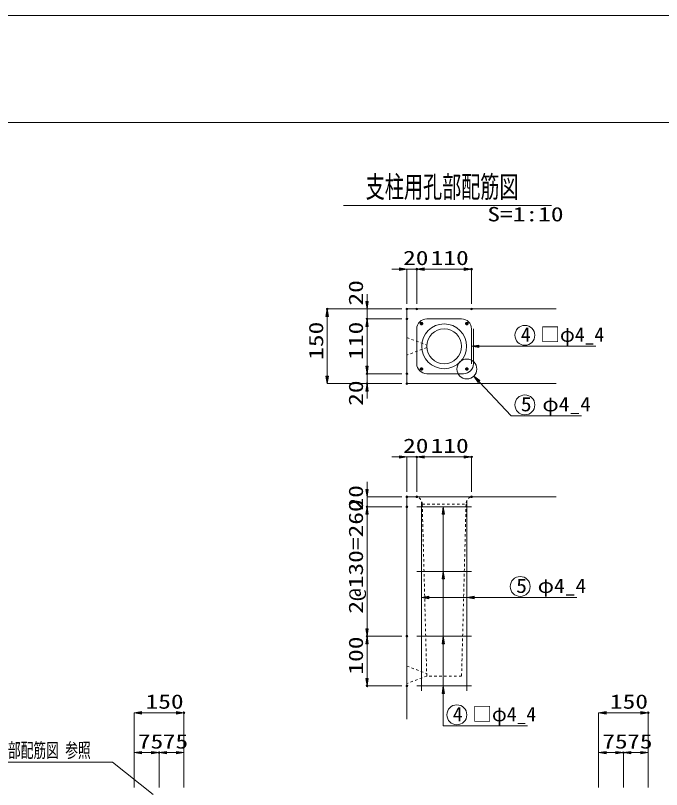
# Model space of a CAD drawing. Units: millimetres, scale not verified, with parts at other scales. Extents: x 0 to 6300, y 0 to 4455.
# Drawn here: x 3125 to 5072, y 2123 to 4455 of the extents above; entities that cross this region are included whole.
import ezdxf
from ezdxf.enums import TextEntityAlignment as Align

# ---------------------------------------------------------------- set-up
doc = ezdxf.new("R2010")
doc.units = ezdxf.units.MM
doc.header["$LTSCALE"] = 10
doc.header["$PDMODE"] = 32
doc.header["$PDSIZE"] = 5
doc.linetypes.add('USER1', pattern=[1.5, 0.75, -0.75])
for name, color, linetype, lineweight in [('Defpoints_2', 7, 'Continuous', 13), ('S-1', 2, 'USER1', 13), ('S-2', 3, 'Continuous', 13), ('S-Dim', 1, 'Continuous', 13), ('S-Txt', 7, 'Continuous', 13), ('TTL-FRAM', 3, 'Continuous', 13)]:
    doc.layers.add(name, color=color, linetype=linetype, lineweight=lineweight)
doc.styles.add('ＭＳ ゴシック', font='')
doc.styles.get('ＭＳ ゴシック').set_extended_font_data('MS Gothic')

msp = doc.modelspace()

# ---------------------------------------------------------------- hatches: boundary and pattern name
at = {"layer": 'S-2'}
for points in [[(4352.35, 3526.66), (4352.32, 3527.13), (4352.23, 3527.59), (4352.08, 3528.04), (4351.88, 3528.47), (4351.63, 3528.86), (4351.33, 3529.23), (4350.99, 3529.55), (4350.61, 3529.82), (4350.19, 3530.05), (4349.76, 3530.23), (4349.3, 3530.34), (4348.83, 3530.4), (4348.36, 3530.4), (4347.89, 3530.34), (4347.44, 3530.23), (4347, 3530.05), (4346.59, 3529.82), (4346.21, 3529.55), (4345.86, 3529.23), (4345.56, 3528.86), (4345.31, 3528.47), (4345.11, 3528.04), (4344.96, 3527.59), (4344.88, 3527.13), (4344.85, 3526.66), (4348.6, 3526.66)], [(4344.85, 3526.66), (4344.88, 3526.19), (4344.96, 3525.73), (4345.11, 3525.28), (4345.31, 3524.85), (4345.56, 3524.45), (4345.86, 3524.09), (4346.21, 3523.77), (4346.59, 3523.49), (4347, 3523.27), (4347.44, 3523.09), (4347.89, 3522.98), (4348.36, 3522.92), (4348.83, 3522.92), (4349.3, 3522.98), (4349.76, 3523.09), (4350.19, 3523.27), (4350.61, 3523.49), (4350.99, 3523.77), (4351.33, 3524.09), (4351.63, 3524.45), (4351.88, 3524.85), (4352.08, 3525.28), (4352.23, 3525.73), (4352.32, 3526.19), (4352.35, 3526.66), (4348.6, 3526.66)], [(4489.17, 3526.66), (4489.14, 3527.13), (4489.05, 3527.59), (4488.9, 3528.04), (4488.7, 3528.47), (4488.45, 3528.86), (4488.15, 3529.23), (4487.81, 3529.55), (4487.43, 3529.82), (4487.01, 3530.05), (4486.58, 3530.23), (4486.12, 3530.34), (4485.65, 3530.4), (4485.18, 3530.4), (4484.71, 3530.34), (4484.26, 3530.23), (4483.82, 3530.05), (4483.41, 3529.82), (4483.03, 3529.55), (4482.68, 3529.23), (4482.38, 3528.86), (4482.13, 3528.47), (4481.93, 3528.04), (4481.78, 3527.59), (4481.7, 3527.13), (4481.67, 3526.66), (4485.42, 3526.66)], [(4481.67, 3526.66), (4481.7, 3526.19), (4481.78, 3525.73), (4481.93, 3525.28), (4482.13, 3524.85), (4482.38, 3524.45), (4482.68, 3524.09), (4483.03, 3523.77), (4483.41, 3523.49), (4483.82, 3523.27), (4484.26, 3523.09), (4484.71, 3522.98), (4485.18, 3522.92), (4485.65, 3522.92), (4486.12, 3522.98), (4486.58, 3523.09), (4487.01, 3523.27), (4487.43, 3523.49), (4487.81, 3523.77), (4488.15, 3524.09), (4488.45, 3524.45), (4488.7, 3524.85), (4488.9, 3525.28), (4489.05, 3525.73), (4489.14, 3526.19), (4489.17, 3526.66), (4485.42, 3526.66)], [(4352.35, 3389.84), (4352.32, 3390.31), (4352.23, 3390.77), (4352.08, 3391.22), (4351.88, 3391.65), (4351.63, 3392.04), (4351.33, 3392.41), (4350.99, 3392.73), (4350.61, 3393.01), (4350.19, 3393.23), (4349.76, 3393.41), (4349.3, 3393.52), (4348.83, 3393.58), (4348.36, 3393.58), (4347.89, 3393.52), (4347.44, 3393.41), (4347, 3393.23), (4346.59, 3393.01), (4346.21, 3392.73), (4345.86, 3392.41), (4345.56, 3392.04), (4345.31, 3391.65), (4345.11, 3391.22), (4344.96, 3390.77), (4344.88, 3390.31), (4344.85, 3389.84), (4348.6, 3389.84)], [(4344.85, 3389.84), (4344.88, 3389.37), (4344.96, 3388.91), (4345.11, 3388.46), (4345.31, 3388.03), (4345.56, 3387.63), (4345.86, 3387.27), (4346.21, 3386.95), (4346.59, 3386.67), (4347, 3386.45), (4347.44, 3386.27), (4347.89, 3386.16), (4348.36, 3386.1), (4348.83, 3386.1), (4349.3, 3386.16), (4349.76, 3386.27), (4350.19, 3386.45), (4350.61, 3386.67), (4350.99, 3386.95), (4351.33, 3387.27), (4351.63, 3387.63), (4351.88, 3388.03), (4352.08, 3388.46), (4352.23, 3388.91), (4352.32, 3389.37), (4352.35, 3389.84), (4348.6, 3389.84)], [(4485.42, 3389.84), (4489.17, 3389.84), (4489.14, 3390.31), (4489.05, 3390.77), (4488.9, 3391.22), (4488.7, 3391.65), (4488.45, 3392.04), (4488.15, 3392.41), (4487.81, 3392.73), (4487.43, 3393.01), (4487.01, 3393.23), (4486.58, 3393.41), (4486.12, 3393.52), (4485.65, 3393.58), (4485.18, 3393.58), (4484.71, 3393.52), (4484.26, 3393.41), (4483.82, 3393.23), (4483.41, 3393.01), (4483.03, 3392.73), (4482.68, 3392.41), (4482.38, 3392.04), (4482.13, 3391.65), (4481.93, 3391.22), (4481.78, 3390.77), (4481.7, 3390.31), (4481.67, 3389.84)], [(4485.42, 3389.84), (4481.67, 3389.84), (4481.7, 3389.37), (4481.78, 3388.91), (4481.93, 3388.46), (4482.13, 3388.03), (4482.38, 3387.63), (4482.68, 3387.27), (4483.03, 3386.95), (4483.41, 3386.67), (4483.82, 3386.45), (4484.26, 3386.27), (4484.71, 3386.16), (4485.18, 3386.1), (4485.65, 3386.1), (4486.12, 3386.16), (4486.58, 3386.27), (4487.01, 3386.45), (4487.43, 3386.67), (4487.81, 3386.95), (4488.15, 3387.27), (4488.45, 3387.63), (4488.7, 3388.03), (4488.9, 3388.46), (4489.05, 3388.91), (4489.14, 3389.37), (4489.17, 3389.84)]]:
    msp.add_hatch(color=256, dxfattribs=at).paths.add_polyline_path(points)
at = {"layer": 'S-Dim'}
for points in [[(4282.01, 3694.5), (4282.01, 3687), (4304.51, 3690.75)], [(4357.01, 3694.5), (4357.01, 3687), (4334.51, 3690.75)], [(4357.01, 3694.5), (4357.01, 3687), (4334.51, 3690.75)], [(4477.01, 3694.5), (4477.01, 3687), (4499.51, 3690.75)], [(4180.76, 3593.25), (4188.26, 3593.25), (4184.51, 3570.75)], [(4060.76, 3548.25), (4068.26, 3548.25), (4064.51, 3570.75)], [(4180.76, 3518.25), (4188.26, 3518.25), (4184.51, 3540.75)], [(4180.76, 3518.25), (4188.26, 3518.25), (4184.51, 3540.75)], [(4522.01, 3454.5), (4522.01, 3462), (4499.51, 3458.25)], [(4180.76, 3398.25), (4188.26, 3398.25), (4184.51, 3375.75)], [(4180.76, 3398.25), (4188.26, 3398.25), (4184.51, 3375.75)], [(4060.76, 3368.25), (4068.26, 3368.25), (4064.51, 3345.75)], [(4506.63, 3368.63), (4519.2, 3349.56), (4524.9, 3354.92)], [(4180.76, 3323.25), (4188.26, 3323.25), (4184.51, 3345.75)], [(4282.01, 3128.56), (4282.01, 3121.06), (4304.51, 3124.81)], [(4357.01, 3128.56), (4357.01, 3121.06), (4334.51, 3124.81)], [(4357.01, 3128.56), (4357.01, 3121.06), (4334.51, 3124.81)], [(4477.01, 3128.56), (4477.01, 3121.06), (4499.51, 3124.81)], [(4180.76, 3027.31), (4188.26, 3027.31), (4184.51, 3004.81)], [(4180.76, 2952.31), (4188.26, 2952.31), (4184.51, 2974.81)], [(4180.76, 2952.31), (4188.26, 2952.31), (4184.51, 2974.81)], [(4410.61, 2952.31), (4418.11, 2952.31), (4414.36, 2974.81)], [(4410.61, 2757.31), (4418.11, 2757.31), (4414.36, 2779.81)], [(4371.1, 2697.81), (4371.1, 2705.31), (4348.6, 2701.56)], [(4507.92, 2697.81), (4507.92, 2705.31), (4485.42, 2701.56)], [(4180.76, 2607.31), (4188.26, 2607.31), (4184.51, 2584.81)], [(4180.76, 2562.31), (4188.26, 2562.31), (4184.51, 2584.81)], [(4410.61, 2562.31), (4418.11, 2562.31), (4414.36, 2584.81)], [(4180.76, 2457.31), (4188.26, 2457.31), (4184.51, 2434.81)], [(4410.61, 2412.31), (4418.11, 2412.31), (4414.36, 2434.81)], [(3505, 2357.89), (3505, 2350.39), (3482.5, 2354.14)], [(3610, 2357.89), (3610, 2350.39), (3632.5, 2354.14)], [(4905, 2357.89), (4905, 2350.39), (4882.5, 2354.14)], [(5010, 2357.89), (5010, 2350.39), (5032.5, 2354.14)], [(3505, 2237.89), (3505, 2230.39), (3482.5, 2234.14)], [(3535, 2237.89), (3535, 2230.39), (3557.5, 2234.14)], [(3580, 2237.89), (3580, 2230.39), (3557.5, 2234.14)], [(3610, 2237.89), (3610, 2230.39), (3632.5, 2234.14)], [(4905, 2237.89), (4905, 2230.39), (4882.5, 2234.14)], [(4935, 2237.89), (4935, 2230.39), (4957.5, 2234.14)], [(4980, 2237.89), (4980, 2230.39), (4957.5, 2234.14)], [(5010, 2237.89), (5010, 2230.39), (5032.5, 2234.14)]]:
    msp.add_hatch(color=256, dxfattribs=at).paths.add_polyline_path(points)

# ---------------------------------------------------------------- linework, layer by layer
at = {"layer": 'Defpoints_2'}
msp.add_line((6300, 4455), (0, 4455), dxfattribs=at)
for p in [(4334.51, 3690.75), (4499.51, 3690.75), (4064.51, 3570.75), (4304.51, 3570.75), (4304.51, 3570.75), (4304.51, 3570.75), (4334.51, 3570.75), (4334.51, 3570.75), (4499.51, 3570.75), (4184.51, 3540.75), (4304.51, 3540.75), (4304.51, 3540.75), (4184.51, 3375.75), (4304.51, 3375.75), (4304.51, 3375.75), (4184.51, 3345.75), (4304.51, 3345.75), (4304.51, 3345.75), (4334.51, 3124.81), (4499.51, 3124.81), (4304.51, 3004.81), (4304.51, 3004.81), (4334.51, 3004.81), (4334.51, 3004.81), (4499.51, 3004.81), (4184.51, 2974.81), (4304.51, 2974.81), (4304.51, 2974.81), (4184.51, 2584.81), (4304.51, 2584.81), (4304.51, 2584.81), (4184.51, 2434.81), (4304.51, 2434.81), (3632.5, 2354.14), (5032.5, 2354.14), (3557.5, 2234.14), (3557.5, 2234.14), (4957.5, 2234.14), (4957.5, 2234.14)]:
    msp.add_point(p, dxfattribs=at)
at = {"layer": 'S-1', "linetype": 'Continuous'}
for p, q in [((4304.51, 3570.75), (4304.51, 3345.75)), ((4304.51, 3570.75), (4754.51, 3570.75)), ((4304.51, 3345.75), (4754.51, 3345.75)), ((4304.51, 2334.81), (4304.51, 3004.81)), ((4304.51, 3004.81), (4754.51, 3004.81))]:
    msp.add_line(p, q, dxfattribs=at)
at = {"layer": 'S-1'}
for p, q in [((4304.51, 3484.5), (4364.31, 3462)), ((4304.51, 3432), (4304.51, 3484.5)), ((4364.31, 3454.5), (4304.51, 3432)), ((4364.31, 3462), (4364.31, 3454.5)), ((4338.26, 3004.81), (4495.76, 3004.81)), ((4364.51, 2464.81), (4351.01, 2982.31)), ((4351.01, 2982.31), (4483.01, 2982.31)), ((4483.01, 2982.31), (4469.51, 2464.81)), ((4304.51, 2494.81), (4364.31, 2472.31)), ((4304.51, 2442.31), (4304.51, 2494.81)), ((4364.31, 2472.31), (4364.31, 2464.81)), ((4364.31, 2464.81), (4304.51, 2442.31)), ((4469.51, 2464.81), (4364.51, 2464.81))]:
    msp.add_line(p, q, dxfattribs=at)
at = {"layer": 'S-1', "linetype": 'Continuous'}
for radius in [67.5, 52.5]:
    msp.add_circle((4417.01, 3458.25), radius, dxfattribs=at)
at = {"layer": 'S-1'}
for centre, start, end in [((4321.08, 2980.22), 4.00625, 55.07131), ((4512.93, 2980.22), 124.92869, 175.99375)]:
    msp.add_arc(centre, 30, start, end, dxfattribs=at)
at = {"layer": 'S-2'}
for p, q in [((4469.51, 3540.75), (4364.51, 3540.75)), ((4334.51, 3510.75), (4334.51, 3405.75)), ((4499.51, 3405.75), (4499.51, 3510.75)), ((4505.51, 3405.75), (4505.51, 3510.75)), ((4364.51, 3375.75), (4475.51, 3375.75)), ((4348.6, 2989.81), (4348.6, 2419.81)), ((4485.42, 2989.81), (4485.42, 2419.81)), ((4499.51, 2974.81), (4334.51, 2974.81)), ((4499.51, 2779.81), (4334.51, 2779.81)), ((4499.51, 2584.81), (4334.51, 2584.81)), ((4499.51, 2434.81), (4334.51, 2434.81))]:
    msp.add_line(p, q, dxfattribs=at)
for points in [[(4352.35, 3526.66), (4352.32, 3527.13), (4352.23, 3527.59), (4352.08, 3528.04), (4351.88, 3528.47), (4351.63, 3528.86), (4351.33, 3529.23), (4350.99, 3529.55), (4350.61, 3529.82), (4350.19, 3530.05), (4349.76, 3530.23), (4349.3, 3530.34), (4348.83, 3530.4), (4348.36, 3530.4), (4347.89, 3530.34), (4347.44, 3530.23), (4347, 3530.05), (4346.59, 3529.82), (4346.21, 3529.55), (4345.86, 3529.23), (4345.56, 3528.86), (4345.31, 3528.47), (4345.11, 3528.04), (4344.96, 3527.59), (4344.88, 3527.13), (4344.85, 3526.66), (4348.6, 3526.66)], [(4344.85, 3526.66), (4344.88, 3526.19), (4344.96, 3525.73), (4345.11, 3525.28), (4345.31, 3524.85), (4345.56, 3524.45), (4345.86, 3524.09), (4346.21, 3523.77), (4346.59, 3523.49), (4347, 3523.27), (4347.44, 3523.09), (4347.89, 3522.98), (4348.36, 3522.92), (4348.83, 3522.92), (4349.3, 3522.98), (4349.76, 3523.09), (4350.19, 3523.27), (4350.61, 3523.49), (4350.99, 3523.77), (4351.33, 3524.09), (4351.63, 3524.45), (4351.88, 3524.85), (4352.08, 3525.28), (4352.23, 3525.73), (4352.32, 3526.19), (4352.35, 3526.66), (4348.6, 3526.66)], [(4489.17, 3526.66), (4489.14, 3527.13), (4489.05, 3527.59), (4488.9, 3528.04), (4488.7, 3528.47), (4488.45, 3528.86), (4488.15, 3529.23), (4487.81, 3529.55), (4487.43, 3529.82), (4487.01, 3530.05), (4486.58, 3530.23), (4486.12, 3530.34), (4485.65, 3530.4), (4485.18, 3530.4), (4484.71, 3530.34), (4484.26, 3530.23), (4483.82, 3530.05), (4483.41, 3529.82), (4483.03, 3529.55), (4482.68, 3529.23), (4482.38, 3528.86), (4482.13, 3528.47), (4481.93, 3528.04), (4481.78, 3527.59), (4481.7, 3527.13), (4481.67, 3526.66), (4485.42, 3526.66)], [(4481.67, 3526.66), (4481.7, 3526.19), (4481.78, 3525.73), (4481.93, 3525.28), (4482.13, 3524.85), (4482.38, 3524.45), (4482.68, 3524.09), (4483.03, 3523.77), (4483.41, 3523.49), (4483.82, 3523.27), (4484.26, 3523.09), (4484.71, 3522.98), (4485.18, 3522.92), (4485.65, 3522.92), (4486.12, 3522.98), (4486.58, 3523.09), (4487.01, 3523.27), (4487.43, 3523.49), (4487.81, 3523.77), (4488.15, 3524.09), (4488.45, 3524.45), (4488.7, 3524.85), (4488.9, 3525.28), (4489.05, 3525.73), (4489.14, 3526.19), (4489.17, 3526.66), (4485.42, 3526.66)], [(4352.35, 3389.84), (4352.32, 3390.31), (4352.23, 3390.77), (4352.08, 3391.22), (4351.88, 3391.65), (4351.63, 3392.04), (4351.33, 3392.41), (4350.99, 3392.73), (4350.61, 3393.01), (4350.19, 3393.23), (4349.76, 3393.41), (4349.3, 3393.52), (4348.83, 3393.58), (4348.36, 3393.58), (4347.89, 3393.52), (4347.44, 3393.41), (4347, 3393.23), (4346.59, 3393.01), (4346.21, 3392.73), (4345.86, 3392.41), (4345.56, 3392.04), (4345.31, 3391.65), (4345.11, 3391.22), (4344.96, 3390.77), (4344.88, 3390.31), (4344.85, 3389.84), (4348.6, 3389.84)], [(4344.85, 3389.84), (4344.88, 3389.37), (4344.96, 3388.91), (4345.11, 3388.46), (4345.31, 3388.03), (4345.56, 3387.63), (4345.86, 3387.27), (4346.21, 3386.95), (4346.59, 3386.67), (4347, 3386.45), (4347.44, 3386.27), (4347.89, 3386.16), (4348.36, 3386.1), (4348.83, 3386.1), (4349.3, 3386.16), (4349.76, 3386.27), (4350.19, 3386.45), (4350.61, 3386.67), (4350.99, 3386.95), (4351.33, 3387.27), (4351.63, 3387.63), (4351.88, 3388.03), (4352.08, 3388.46), (4352.23, 3388.91), (4352.32, 3389.37), (4352.35, 3389.84), (4348.6, 3389.84)], [(4485.42, 3389.84), (4489.17, 3389.84), (4489.14, 3390.31), (4489.05, 3390.77), (4488.9, 3391.22), (4488.7, 3391.65), (4488.45, 3392.04), (4488.15, 3392.41), (4487.81, 3392.73), (4487.43, 3393.01), (4487.01, 3393.23), (4486.58, 3393.41), (4486.12, 3393.52), (4485.65, 3393.58), (4485.18, 3393.58), (4484.71, 3393.52), (4484.26, 3393.41), (4483.82, 3393.23), (4483.41, 3393.01), (4483.03, 3392.73), (4482.68, 3392.41), (4482.38, 3392.04), (4482.13, 3391.65), (4481.93, 3391.22), (4481.78, 3390.77), (4481.7, 3390.31), (4481.67, 3389.84)], [(4485.42, 3389.84), (4481.67, 3389.84), (4481.7, 3389.37), (4481.78, 3388.91), (4481.93, 3388.46), (4482.13, 3388.03), (4482.38, 3387.63), (4482.68, 3387.27), (4483.03, 3386.95), (4483.41, 3386.67), (4483.82, 3386.45), (4484.26, 3386.27), (4484.71, 3386.16), (4485.18, 3386.1), (4485.65, 3386.1), (4486.12, 3386.16), (4486.58, 3386.27), (4487.01, 3386.45), (4487.43, 3386.67), (4487.81, 3386.95), (4488.15, 3387.27), (4488.45, 3387.63), (4488.7, 3388.03), (4488.9, 3388.46), (4489.05, 3388.91), (4489.14, 3389.37), (4489.17, 3389.84)]]:
    msp.add_lwpolyline(points, close=True, dxfattribs=at)
for centre, start, end in [((4364.51, 3510.75), 90, 180), ((4469.51, 3510.75), 0, 90), ((4364.51, 3405.75), 180, 270), ((4475.51, 3405.75), 270, 0)]:
    msp.add_arc(centre, 30, start, end, dxfattribs=at)
at = {"layer": 'S-Dim'}
for p, q in [((4282.01, 3690.75), (4259.51, 3690.75)), ((4304.51, 3585.75), (4304.51, 3690.75)), ((4304.51, 3690.75), (4334.51, 3690.75)), ((4334.51, 3585.75), (4334.51, 3690.75)), ((4334.51, 3585.75), (4334.51, 3690.75)), ((4357.01, 3690.75), (4379.51, 3690.75)), ((4357.01, 3690.75), (4477.01, 3690.75)), ((4499.51, 3585.75), (4499.51, 3690.75)), ((4184.51, 3593.25), (4184.51, 3615.75)), ((4289.51, 3570.75), (4064.51, 3570.75)), ((4289.51, 3570.75), (4184.51, 3570.75)), ((4184.51, 3570.75), (4184.51, 3540.75)), ((4064.51, 3368.25), (4064.51, 3548.25)), ((4289.51, 3540.75), (4184.51, 3540.75)), ((4289.51, 3540.75), (4184.51, 3540.75)), ((4184.51, 3518.25), (4184.51, 3398.25)), ((4184.51, 3518.25), (4184.51, 3495.75)), ((4499.51, 3458.25), (4619.51, 3458.25)), ((4619.51, 3458.25), (4629.51, 3458.25)), ((4629.51, 3458.25), (4640.76, 3458.25)), ((4640.76, 3458.25), (4873.86, 3458.25)), ((4184.51, 3398.25), (4184.51, 3420.75)), ((4289.51, 3375.75), (4184.51, 3375.75)), ((4289.51, 3375.75), (4184.51, 3375.75)), ((4184.51, 3375.75), (4184.51, 3345.75)), ((4619.51, 3248.68), (4507.66, 3367.53)), ((4289.51, 3345.75), (4064.51, 3345.75)), ((4289.51, 3345.75), (4184.51, 3345.75)), ((4184.51, 3323.25), (4184.51, 3300.75)), ((4619.51, 3248.68), (4629.51, 3248.68)), ((4629.51, 3248.68), (4640.76, 3248.68)), ((4640.76, 3248.68), (4830.66, 3248.68)), ((4282.01, 3124.81), (4259.51, 3124.81)), ((4304.51, 3019.81), (4304.51, 3124.81)), ((4304.51, 3124.81), (4334.51, 3124.81)), ((4334.51, 3019.81), (4334.51, 3124.81)), ((4334.51, 3019.81), (4334.51, 3124.81)), ((4357.01, 3124.81), (4379.51, 3124.81)), ((4357.01, 3124.81), (4477.01, 3124.81)), ((4499.51, 3019.81), (4499.51, 3124.81)), ((4184.51, 3027.31), (4184.51, 3049.81)), ((4289.51, 3004.81), (4184.51, 3004.81)), ((4184.51, 3004.81), (4184.51, 2974.81)), ((4289.51, 2974.81), (4184.51, 2974.81)), ((4289.51, 2974.81), (4184.51, 2974.81)), ((4414.36, 2974.81), (4414.36, 2314.81)), ((4184.51, 2952.31), (4184.51, 2607.31)), ((4184.51, 2952.31), (4184.51, 2929.81)), ((4348.6, 2701.56), (4605.42, 2701.56)), ((4605.42, 2701.56), (4615.42, 2701.56)), ((4615.42, 2701.56), (4626.67, 2701.56)), ((4626.67, 2701.56), (4816.57, 2701.56)), ((4289.51, 2584.81), (4184.51, 2584.81)), ((4289.51, 2584.81), (4184.51, 2584.81)), ((4184.51, 2562.31), (4184.51, 2457.31)), ((4289.51, 2434.81), (4184.51, 2434.81)), ((3482.5, 2129.14), (3482.5, 2354.14)), ((3505, 2354.14), (3610, 2354.14)), ((3632.5, 2129.14), (3632.5, 2354.14)), ((4882.5, 2129.14), (4882.5, 2354.14)), ((4905, 2354.14), (5010, 2354.14)), ((5032.5, 2129.14), (5032.5, 2354.14)), ((4414.36, 2314.81), (4424.36, 2314.81)), ((4424.36, 2314.81), (4435.61, 2314.81)), ((4435.61, 2314.81), (4668.71, 2314.81)), ((3482.5, 2129.14), (3482.5, 2234.14)), ((3505, 2234.14), (3535, 2234.14)), ((3557.5, 2129.14), (3557.5, 2234.14)), ((3557.5, 2129.14), (3557.5, 2234.14)), ((3610, 2234.14), (3580, 2234.14)), ((3632.5, 2129.14), (3632.5, 2234.14)), ((4882.5, 2129.14), (4882.5, 2234.14)), ((4905, 2234.14), (4935, 2234.14)), ((4957.5, 2129.14), (4957.5, 2234.14)), ((4957.5, 2129.14), (4957.5, 2234.14)), ((5010, 2234.14), (4980, 2234.14)), ((5032.5, 2129.14), (5032.5, 2234.14)), ((2909.96, 2205.79), (3411.86, 2205.79)), ((3417.26, 2205.79), (3411.86, 2205.79)), ((3539.9, 2108.15), (3417.26, 2205.79))]:
    msp.add_line(p, q, dxfattribs=at)
for points in [[(4282.01, 3694.5), (4282.01, 3687), (4304.51, 3690.75)], [(4357.01, 3694.5), (4357.01, 3687), (4334.51, 3690.75)], [(4357.01, 3694.5), (4357.01, 3687), (4334.51, 3690.75)], [(4477.01, 3694.5), (4477.01, 3687), (4499.51, 3690.75)], [(4180.76, 3593.25), (4188.26, 3593.25), (4184.51, 3570.75)], [(4060.76, 3548.25), (4068.26, 3548.25), (4064.51, 3570.75)], [(4180.76, 3518.25), (4188.26, 3518.25), (4184.51, 3540.75)], [(4180.76, 3518.25), (4188.26, 3518.25), (4184.51, 3540.75)], [(4522.01, 3454.5), (4522.01, 3462), (4499.51, 3458.25)], [(4180.76, 3398.25), (4188.26, 3398.25), (4184.51, 3375.75)], [(4180.76, 3398.25), (4188.26, 3398.25), (4184.51, 3375.75)], [(4060.76, 3368.25), (4068.26, 3368.25), (4064.51, 3345.75)], [(4506.63, 3368.63), (4519.2, 3349.56), (4524.9, 3354.92)], [(4180.76, 3323.25), (4188.26, 3323.25), (4184.51, 3345.75)], [(4282.01, 3128.56), (4282.01, 3121.06), (4304.51, 3124.81)], [(4357.01, 3128.56), (4357.01, 3121.06), (4334.51, 3124.81)], [(4357.01, 3128.56), (4357.01, 3121.06), (4334.51, 3124.81)], [(4477.01, 3128.56), (4477.01, 3121.06), (4499.51, 3124.81)], [(4180.76, 3027.31), (4188.26, 3027.31), (4184.51, 3004.81)], [(4180.76, 2952.31), (4188.26, 2952.31), (4184.51, 2974.81)], [(4180.76, 2952.31), (4188.26, 2952.31), (4184.51, 2974.81)], [(4410.61, 2952.31), (4418.11, 2952.31), (4414.36, 2974.81)], [(4410.61, 2757.31), (4418.11, 2757.31), (4414.36, 2779.81)], [(4371.1, 2697.81), (4371.1, 2705.31), (4348.6, 2701.56)], [(4507.92, 2697.81), (4507.92, 2705.31), (4485.42, 2701.56)], [(4180.76, 2607.31), (4188.26, 2607.31), (4184.51, 2584.81)], [(4180.76, 2562.31), (4188.26, 2562.31), (4184.51, 2584.81)], [(4410.61, 2562.31), (4418.11, 2562.31), (4414.36, 2584.81)], [(4180.76, 2457.31), (4188.26, 2457.31), (4184.51, 2434.81)], [(4410.61, 2412.31), (4418.11, 2412.31), (4414.36, 2434.81)], [(3505, 2357.89), (3505, 2350.39), (3482.5, 2354.14)], [(3610, 2357.89), (3610, 2350.39), (3632.5, 2354.14)], [(4905, 2357.89), (4905, 2350.39), (4882.5, 2354.14)], [(5010, 2357.89), (5010, 2350.39), (5032.5, 2354.14)], [(3505, 2237.89), (3505, 2230.39), (3482.5, 2234.14)], [(3535, 2237.89), (3535, 2230.39), (3557.5, 2234.14)], [(3580, 2237.89), (3580, 2230.39), (3557.5, 2234.14)], [(3610, 2237.89), (3610, 2230.39), (3632.5, 2234.14)], [(4905, 2237.89), (4905, 2230.39), (4882.5, 2234.14)], [(4935, 2237.89), (4935, 2230.39), (4957.5, 2234.14)], [(4980, 2237.89), (4980, 2230.39), (4957.5, 2234.14)], [(5010, 2237.89), (5010, 2230.39), (5032.5, 2234.14)]]:
    msp.add_lwpolyline(points, close=True, dxfattribs=at)
for centre in [(4660.39, 3491.37), (4485.42, 3389.84), (4660.39, 3281.81), (4646.3, 2734.68), (4455.24, 2347.94)]:
    msp.add_circle(centre, 30, dxfattribs=at)
at = {"layer": 'S-Txt'}
msp.add_line((4113.85, 3882.5), (4740.35, 3882.5), dxfattribs=at)
at = {"layer": 'TTL-FRAM'}
msp.add_line((382.5, 4132.5), (6007.5, 4132.5), dxfattribs=at)

# ---------------------------------------------------------------- texts
at = {"layer": 'S-Dim', "style": 'ＭＳ ゴシック'}
for s, width, p in [('20', 1.3, (4293.11, 3689.92)), ('110', 1.3, (4376.21, 3689.92)), ('5 φ4_4', 1.1, (4648.26, 3249.36)), ('20', 1.3, (4293.11, 3123.99)), ('110', 1.3, (4376.21, 3123.99)), ('5 φ4_4', 1.1, (4634.17, 2702.24)), ('150', 1.3, (3516.7, 2353.31)), ('150', 1.3, (4916.7, 2353.31)), ('75', 1.3, (3493.6, 2233.31)), ('75', 1.3, (3568.6, 2233.31)), ('75', 1.3, (4893.6, 2233.31)), ('75', 1.3, (4968.6, 2233.31)), ('※支柱用孔部配筋図 参照', 0.65, (2909.96, 2206.46))]:
    msp.add_text(s, height=43.3, dxfattribs=dict(at, width=width)).set_placement(p, align=Align.BOTTOM_LEFT)
at = {"layer": 'S-Dim', "style": 'ＭＳ ゴシック', "width": 1.3}
for s, p in [('20', (4185.33, 3580.97)), ('150', (4065.33, 3417.45)), ('110', (4185.33, 3417.45)), ('20', (4185.33, 3278.8)), ('20', (4185.33, 2963.41)), ('2@130=260', (4185.33, 2652.61)), ('100', (4185.33, 2469.01))]:
    msp.add_text(s, height=43.3, rotation=90, dxfattribs=at).set_placement(p, align=Align.BOTTOM_LEFT)
at = {"layer": 'S-Dim', "style": 'ＭＳ ゴシック'}
for p in [(4648.26, 3458.92), (4443.11, 2315.49)]:
    msp.add_text('4 □φ4_4', height=43.3, dxfattribs=at).set_placement(p, align=Align.BOTTOM_LEFT)
at = {"layer": 'S-Txt', "style": 'ＭＳ ゴシック'}
for s, height, width, p in [('支柱用孔部配筋図', 64.94, 0.65, (4180.53, 3886.88)), ('S=1:10', 43.3, 1.3, (4547.17, 3821.67))]:
    msp.add_text(s, height=height, dxfattribs=dict(at, width=width)).set_placement(p, align=Align.BOTTOM_LEFT)

doc.saveas('drawing.dxf')
